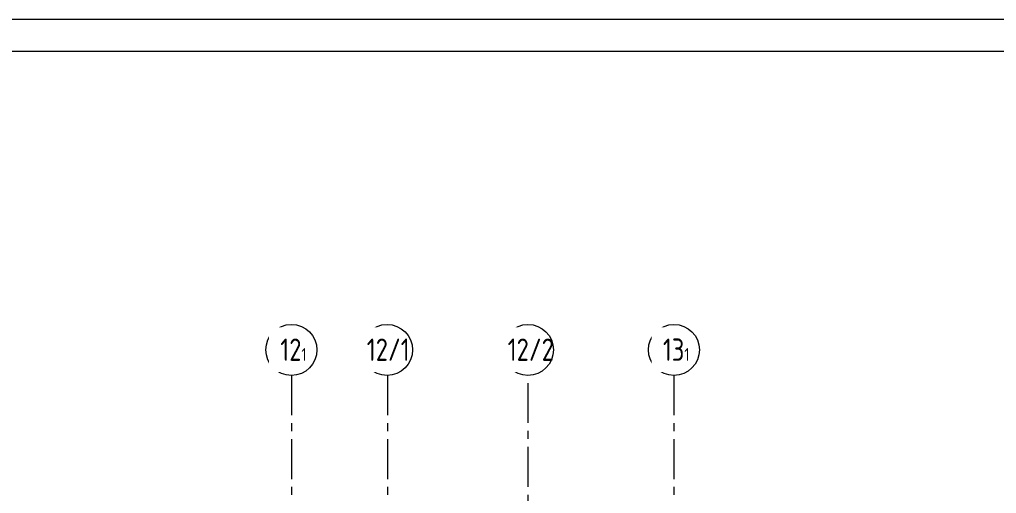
# Model space of a CAD drawing. Header units: millimetres. Extents: x -65527 to 8894748, y -37603 to 223697.
# Drawn here: x -21327 to -6005, y 127667 to 135097 of the extents above; entities that cross this region are included whole.
import ezdxf

# ---------------------------------------------------------------- set-up
doc = ezdxf.new("R2010")
doc.units = ezdxf.units.MM
doc.header["$LTSCALE"] = 10
doc.linetypes.add('CENTER', pattern=[2, 1.25, -0.25, 0.25, -0.25])
doc.layers.add('АР_Оси', color=142, linetype='Continuous', lineweight=9)
doc.layers.add('рамка', color=251, linetype='Continuous', lineweight=13)
doc.styles.add('ГОСТ 2.304', font='isocpeur.ttf', dxfattribs={"width": 0.7})

msp = doc.modelspace()

# ---------------------------------------------------------------- linework, layer by layer
at = {"layer": 'АР_Оси', "linetype": 'CENTER', "ltscale": 50}
for p, q in [((-17063.4, 129518), (-17063.4, 73785.7)), ((-15558.4, 129518), (-15558.4, 120730.4)), ((-13348.4, 120771.8), (-13348.4, 129516.6)), ((-11063.4, 129518), (-11063.4, 73785.7))]:
    msp.add_line(p, q, dxfattribs=at)
at = {"layer": 'АР_Оси', "ltscale": 0.5}
for centre in [(-17063.4, 129918), (-15563.4, 129918), (-13353.4, 129918), (-11063.4, 129918)]:
    msp.add_circle(centre, 400, dxfattribs=at)

# ---------------------------------------------------------------- next in the draw order: texts
at = {"layer": 'АР_Оси', "char_height": 350, "width": 123.867, "attachment_point": 1, "line_spacing_factor": 1.149209, "style": 'ГОСТ 2.304', "bg_fill": 2}
for s, insert in [('{\\W0.8;12\\H0.57143x;1}', (-17237.5, 130095.8)), ('{\\W0.8;12/1}', (-15881.1, 130095.8)), ('{\\W0.8;12/2}', (-13671.1, 130095.8))]:
    msp.add_mtext(s, dxfattribs=dict(at, insert=insert))
at = {"layer": 'АР_Оси', "ltscale": 0.5, "insert": (-11237.5, 130095.8), "char_height": 350, "width": 123.867, "attachment_point": 1, "line_spacing_factor": 1.149209, "style": 'ГОСТ 2.304', "bg_fill": 2}
msp.add_mtext('{\\W0.8;13\\H0.57143x;1}', dxfattribs=at)

# ---------------------------------------------------------------- next in the draw order: linework, layer by layer
at = {"layer": 'рамка', "ltscale": 40, "transparency": 33554684}
for points in [[(53373.1, 135096.9), (-65526.9, 135096.9), (-65526.9, 50996.9), (53373.1, 50996.9)], [(52873.1, 134596.9), (-63526.9, 134596.9), (-63526.9, 51496.9), (52873.1, 51496.9)]]:
    msp.add_lwpolyline(points, close=True, dxfattribs=at)

doc.saveas('drawing.dxf')
